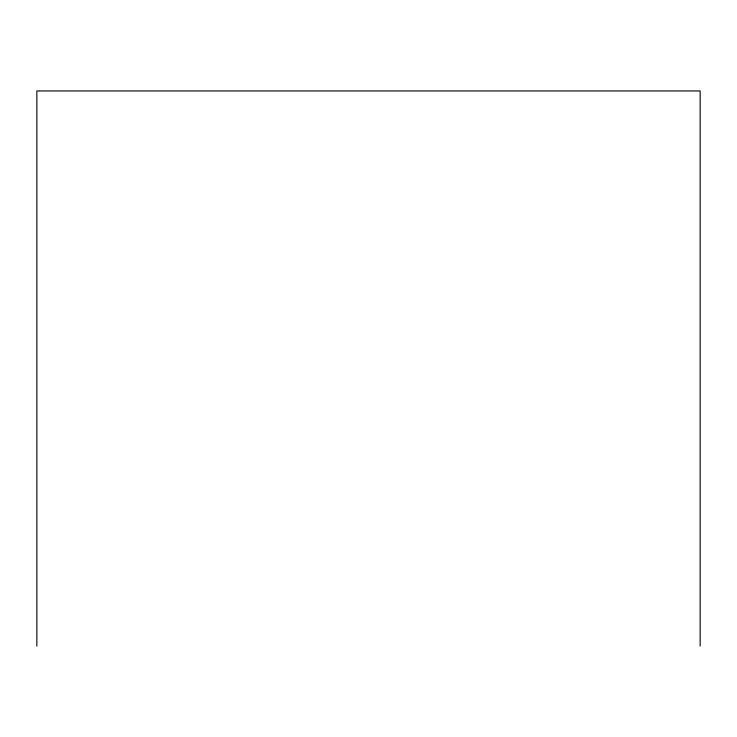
<?xml version="1.0" encoding="UTF-8"?>
<svg xmlns="http://www.w3.org/2000/svg" width="737" height="737" viewBox="0 0 737 737"><rect width="100%" height="100%" fill="white"/><g stroke="black" fill="none" stroke-linecap="round" stroke-linejoin="round"><path stroke-width="1.11" d="M700.15 646.054L700.15 90.946L36.85 90.946L36.85 646.054"/></g></svg>
